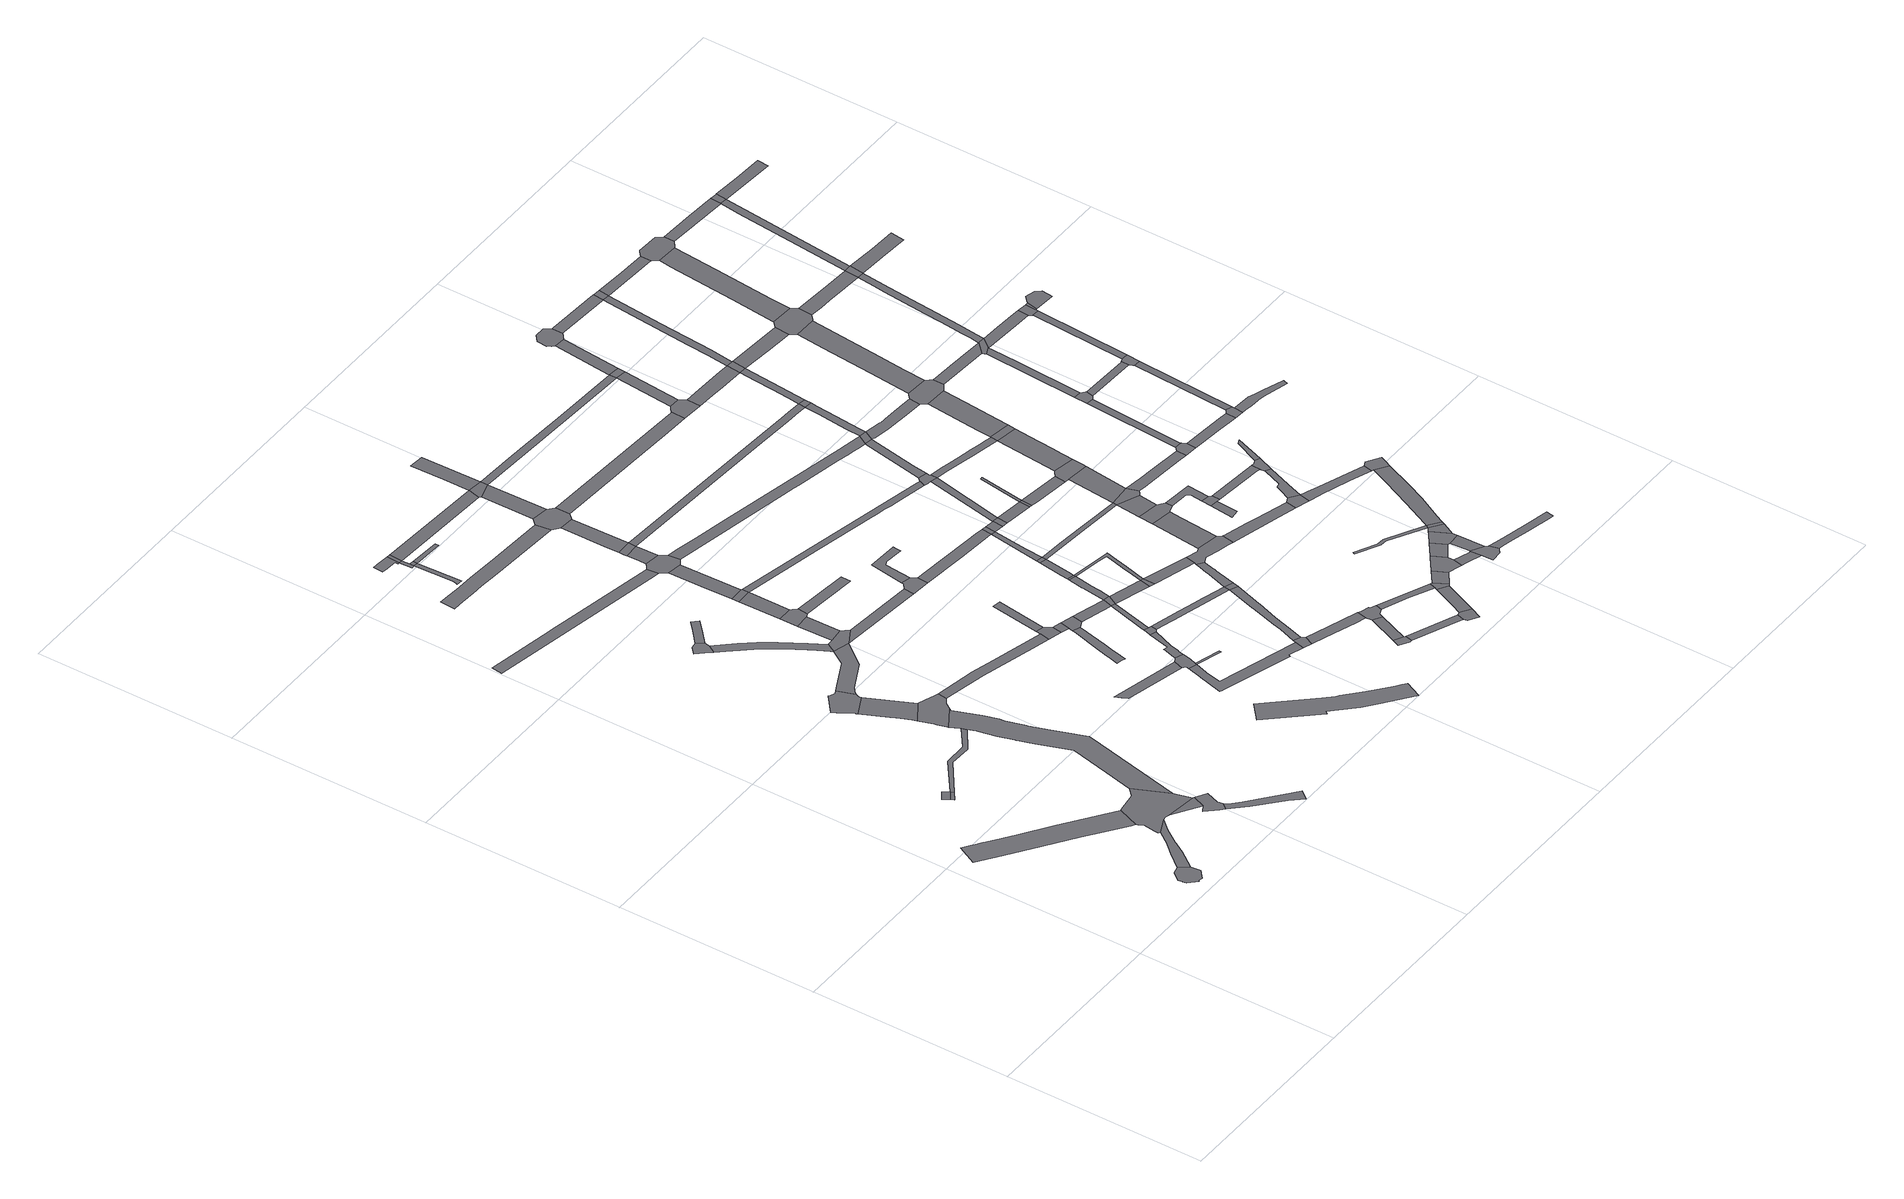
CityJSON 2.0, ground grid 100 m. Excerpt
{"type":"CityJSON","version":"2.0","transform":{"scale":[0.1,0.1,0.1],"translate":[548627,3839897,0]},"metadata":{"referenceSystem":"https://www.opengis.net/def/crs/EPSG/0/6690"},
"CityObjects":{
"road1":{"type":"Road","geometry":[{"type":"MultiSurface","lod":"1","boundaries":[[[0,1,2,3,4,5,6,7,8,9,10,11]]]}]},
"road2":{"type":"Road","attributes":{"RoadStructureAttribute.sectionType":"1"},"geometry":[{"type":"MultiSurface","lod":"1","boundaries":[[[12,13,14,15,16,17,18,19,20,21,22,23,24,25,26,27,28,29,30]]]}]},
"road3":{"type":"Road","attributes":{"RoadStructureAttribute.sectionType":"1"},"geometry":[{"type":"MultiSurface","lod":"1","boundaries":[[[31,32,33,34,35,36,37,38,39,40,41,42,0,11]]]}]},
"road4":{"type":"Road","geometry":[{"type":"MultiSurface","lod":"1","boundaries":[[[43,44,45,46]]]}]},
"road5":{"type":"Road","geometry":[{"type":"MultiSurface","lod":"1","boundaries":[[[46,45,47,48]]]}]},
"road6":{"type":"Road","geometry":[{"type":"MultiSurface","lod":"1","boundaries":[[[49,50,51,52,30,29,53,54,55,56,38,37,57,58,59,60,61,62]]]}]},
"road7":{"type":"Road","attributes":{"RoadStructureAttribute.sectionType":"1"},"geometry":[{"type":"MultiSurface","lod":"1","boundaries":[[[59,63,64,65,60]]]}]},
"road8":{"type":"Road","attributes":{"RoadStructureAttribute.sectionType":"1"},"geometry":[{"type":"MultiSurface","lod":"1","boundaries":[[[66,67,68,69,70,71,46,48]]]}]},
"road9":{"type":"Road","geometry":[{"type":"MultiSurface","lod":"1","boundaries":[[[65,64,72,73,74,75,76,77,78]]]}]},
"road10":{"type":"Road","attributes":{"RoadStructureAttribute.sectionType":"1"},"geometry":[{"type":"MultiSurface","lod":"1","boundaries":[[[79,80,81,82,83,84,85,86,75,74]]]}]},
"road11":{"type":"Road","attributes":{"RoadStructureAttribute.sectionType":"1"},"geometry":[{"type":"MultiSurface","lod":"1","boundaries":[[[87,88,89,90,91,92,93,94,95,96,97,98,99,100,101,69,102,103,104,105,106,107,108,109,110,111,112,113,49,62]]]}]},
"road12":{"type":"Road","geometry":[{"type":"MultiSurface","lod":"1","boundaries":[[[114,115,116,117,118,119,120,121,122,123,124,125,126,127]]]}]},
"road13":{"type":"Road","attributes":{"RoadStructureAttribute.sectionType":"1"},"geometry":[{"type":"MultiSurface","lod":"1","boundaries":[[[123,122,128,129,130,131,132,133,134]]]}]},
"road14":{"type":"Road","geometry":[{"type":"MultiSurface","lod":"1","boundaries":[[[135,136,137,134,133,138,139,140,141,100,99,142,143,144,145]]]}]},
"road15":{"type":"Road","geometry":[{"type":"MultiSurface","lod":"1","boundaries":[[[146,147,148,149,150,151,152]]]}]},
"road16":{"type":"Road","attributes":{"RoadStructureAttribute.sectionType":"1"},"geometry":[{"type":"MultiSurface","lod":"1","boundaries":[[[153,154,155,156,157,158,159,160,161,162]]]}]},
"road17":{"type":"Road","attributes":{"RoadStructureAttribute.sectionType":"1"},"geometry":[{"type":"MultiSurface","lod":"1","boundaries":[[[163,164,165,166,127,126,167,168,169,170,171,172,173,174]]]}]},
"road18":{"type":"Road","attributes":{"RoadStructureAttribute.sectionType":"1"},"geometry":[{"type":"MultiSurface","lod":"1","boundaries":[[[175,176,177,178,179,180,151,150,181,182,183,184,185,186,187,188,163,189]]]}]},
"road19":{"type":"Road","geometry":[{"type":"MultiSurface","lod":"1","boundaries":[[[190,191,192,193,194,146,152]]]}]},
"road20":{"type":"Road","attributes":{"RoadStructureAttribute.sectionType":"1"},"geometry":[{"type":"MultiSurface","lod":"1","boundaries":[[[195,196,197,198,199,200,201,202]]]}]},
"road21":{"type":"Road","attributes":{"RoadStructureAttribute.sectionType":"1"},"geometry":[{"type":"MultiSurface","lod":"1","boundaries":[[[203,204,205,206,207,208]]]}]},
"road22":{"type":"Road","attributes":{"RoadStructureAttribute.sectionType":"1"},"geometry":[{"type":"MultiSurface","lod":"1","boundaries":[[[201,209,208,210,211]]]}]},
"road23":{"type":"Road","geometry":[{"type":"MultiSurface","lod":"1","boundaries":[[[210,208,207,212]]]}]},
"road24":{"type":"Road","geometry":[{"type":"MultiSurface","lod":"1","boundaries":[[[202,201,211,213]]]}]},
"road25":{"type":"Road","geometry":[{"type":"MultiSurface","lod":"1","boundaries":[[[214,215,216,217,189,163,174,218]]]}]},
"road26":{"type":"Road","geometry":[{"type":"MultiSurface","lod":"1","boundaries":[[[219,220,212,207]]]}]},
"road27":{"type":"Road","attributes":{"RoadStructureAttribute.sectionType":"1"},"geometry":[{"type":"MultiSurface","lod":"1","boundaries":[[[221,222,223,224,225,226,227,228,229,230,231,232,233]]]}]},
"road28":{"type":"Road","attributes":{"RoadStructureAttribute.sectionType":"1"},"geometry":[{"type":"MultiSurface","lod":"1","boundaries":[[[234,235,145,144,236,237,238,239]]]}]},
"road29":{"type":"Road","attributes":{"RoadStructureAttribute.sectionType":"1"},"geometry":[{"type":"MultiSurface","lod":"1","boundaries":[[[240,241,217,216]]]}]},
"road30":{"type":"Road","geometry":[{"type":"MultiSurface","lod":"1","boundaries":[[[242,243,244,245,241,240,246,247]]]}]},
"road31":{"type":"Road","attributes":{"RoadStructureAttribute.sectionType":"1"},"geometry":[{"type":"MultiSurface","lod":"1","boundaries":[[[248,249,250,245,244]]]}]},
"road32":{"type":"Road","attributes":{"RoadStructureAttribute.sectionType":"1"},"geometry":[{"type":"MultiSurface","lod":"1","boundaries":[[[251,252,253,254,255,256]]]}]},
"road33":{"type":"Road","geometry":[{"type":"MultiSurface","lod":"1","boundaries":[[[257,258,250,249,259]]]}]},
"road34":{"type":"Road","attributes":{"RoadStructureAttribute.sectionType":"1"},"geometry":[{"type":"MultiSurface","lod":"1","boundaries":[[[260,218,174,261,262,263]]]}]},
"road35":{"type":"Road","attributes":{"RoadStructureAttribute.sectionType":"1"},"geometry":[{"type":"MultiSurface","lod":"1","boundaries":[[[264,265,258,257,266]]]}]},
"road36":{"type":"Road","attributes":{"RoadStructureAttribute.sectionType":"1"},"geometry":[{"type":"MultiSurface","lod":"1","boundaries":[[[267,213,211,268,269]]]}]},
"road37":{"type":"Road","attributes":{"RoadStructureAttribute.sectionType":"1"},"geometry":[{"type":"MultiSurface","lod":"1","boundaries":[[[270,271,272,273,274,275,276,277,278,279,280,281,282,283,284,285,286,287,288]]]}]},
"road38":{"type":"Road","geometry":[{"type":"MultiSurface","lod":"1","boundaries":[[[289,290,291,162,161,264,266,292,293,294,295,296,297,298]]]}]},
"road39":{"type":"Road","attributes":{"RoadStructureAttribute.sectionType":"1"},"geometry":[{"type":"MultiSurface","lod":"1","boundaries":[[[299,300,301,302,247,246]]]}]},
"road40":{"type":"Road","attributes":{"RoadStructureAttribute.sectionType":"1"},"geometry":[{"type":"MultiSurface","lod":"1","boundaries":[[[303,304,305,289,298]]]}]},
"road41":{"type":"Road","geometry":[{"type":"MultiSurface","lod":"1","boundaries":[[[306,307,308,304,303,309]]]}]},
"road42":{"type":"Road","attributes":{"RoadStructureAttribute.sectionType":"1"},"geometry":[{"type":"MultiSurface","lod":"1","boundaries":[[[310,311,312,313,314,315,316,317,318,319,320,321,322]]]}]},
"road43":{"type":"Road","geometry":[{"type":"MultiSurface","lod":"1","boundaries":[[[323,324,256,255,325,326,327,328,329,330,331,332,333,334]]]}]},
"road44":{"type":"Road","geometry":[{"type":"MultiSurface","lod":"1","boundaries":[[[335,239,238,336,337,338]]]}]},
"road45":{"type":"Road","attributes":{"RoadStructureAttribute.sectionType":"1"},"geometry":[{"type":"MultiSurface","lod":"1","boundaries":[[[339,340,307,306,341]]]}]},
"road46":{"type":"Road","attributes":{"RoadStructureAttribute.sectionType":"1"},"geometry":[{"type":"MultiSurface","lod":"1","boundaries":[[[337,336,342,343]]]}]},
"road47":{"type":"Road","geometry":[{"type":"MultiSurface","lod":"1","boundaries":[[[344,345,346,347,328,327]]]}]},
"road48":{"type":"Road","attributes":{"RoadStructureAttribute.sectionType":"1"},"geometry":[{"type":"MultiSurface","lod":"1","boundaries":[[[348,349,335,338]]]}]},
"road49":{"type":"Road","attributes":{"RoadStructureAttribute.sectionType":"1"},"geometry":[{"type":"MultiSurface","lod":"1","boundaries":[[[350,351,352,353,354,355,323,334,356,357,358,359]]]}]},
"road50":{"type":"Road","attributes":{"RoadStructureAttribute.sectionType":"1"},"geometry":[{"type":"MultiSurface","lod":"1","boundaries":[[[326,360,361,362,363,364,365,366,367,368,369,370,371,372,373,374,375,376,327]]]}]},
"road51":{"type":"Road","geometry":[{"type":"MultiSurface","lod":"1","boundaries":[[[377,233,232,339,341,378,379,380]]]}]},
"road52":{"type":"Road","geometry":[{"type":"MultiSurface","lod":"1","boundaries":[[[381,343,342,310,322,382,383]]]}]},
"road53":{"type":"Road","geometry":[{"type":"MultiSurface","lod":"1","boundaries":[[[384,385,263,262,386,387,388]]]}]},
"road54":{"type":"Road","attributes":{"RoadStructureAttribute.sectionType":"1"},"geometry":[{"type":"MultiSurface","lod":"1","boundaries":[[[389,390,377,380]]]}]},
"road55":{"type":"Road","geometry":[{"type":"MultiSurface","lod":"1","boundaries":[[[391,392,350,359,393,394,395,396,397]]]}]},
"road56":{"type":"Road","geometry":[{"type":"MultiSurface","lod":"1","boundaries":[[[269,268,390,389,398,399]]]}]},
"road57":{"type":"Road","attributes":{"RoadStructureAttribute.sectionType":"1"},"geometry":[{"type":"MultiSurface","lod":"1","boundaries":[[[400,401,402,383,382,403,404,405]]]}]},
"road58":{"type":"Road","attributes":{"RoadStructureAttribute.sectionType":"1"},"geometry":[{"type":"MultiSurface","lod":"1","boundaries":[[[404,406,407,391,397,408,409,410]]]}]},
"road59":{"type":"Road","attributes":{"RoadStructureAttribute.sectionType":"1"},"geometry":[{"type":"MultiSurface","lod":"1","boundaries":[[[411,412,269,399,413]]]}]},
"road60":{"type":"Road","attributes":{"RoadStructureAttribute.sectionType":"1"},"geometry":[{"type":"MultiSurface","lod":"1","boundaries":[[[414,415,416,417,418,419,420,421,422,423,384,388]]]}]},
"road61":{"type":"Road","geometry":[{"type":"MultiSurface","lod":"1","boundaries":[[[424,369,368,425,426,427,428]]]}]},
"road62":{"type":"Road","geometry":[{"type":"MultiSurface","lod":"1","boundaries":[[[405,404,410,429]]]}]},
"road63":{"type":"Road","attributes":{"RoadStructureAttribute.sectionType":"1"},"geometry":[{"type":"MultiSurface","lod":"1","boundaries":[[[430,431,432,259,249,433,434,435,436,437,438,439,440]]]}]},
"road64":{"type":"Road","attributes":{"RoadStructureAttribute.sectionType":"1"},"geometry":[{"type":"MultiSurface","lod":"1","boundaries":[[[441,442,443,444,445,405,429,446,447,448,449]]]}]},
"road65":{"type":"Road","attributes":{"RoadStructureAttribute.sectionType":"1"},"geometry":[{"type":"MultiSurface","lod":"1","boundaries":[[[450,451,452,396,395,453,454,455,456,457,458,459]]]}]},
"road66":{"type":"Road","attributes":{"RoadStructureAttribute.sectionType":"1"},"geometry":[{"type":"MultiSurface","lod":"1","boundaries":[[[460,461,462,429,410,463,464,465]]]}]},
"road67":{"type":"Road","attributes":{"RoadStructureAttribute.sectionType":"1"},"geometry":[{"type":"MultiSurface","lod":"1","boundaries":[[[466,467,468,387,386,469,470,471,472,473]]]}]},
"road68":{"type":"Road","geometry":[{"type":"MultiSurface","lod":"1","boundaries":[[[474,441,449,475]]]}]},
"road69":{"type":"Road","attributes":{"RoadStructureAttribute.sectionType":"1"},"geometry":[{"type":"MultiSurface","lod":"1","boundaries":[[[476,426,425,477,478,479,480,481]]]}]},
"road70":{"type":"Road","attributes":{"RoadStructureAttribute.sectionType":"1"},"geometry":[{"type":"MultiSurface","lod":"1","boundaries":[[[482,483,484,485,486,424,428,487,488,489,490,491]]]}]},
"road71":{"type":"Road","geometry":[{"type":"MultiSurface","lod":"1","boundaries":[[[492,493,494,495,496,497,498]]]}]},
"road72":{"type":"Road","attributes":{"RoadStructureAttribute.sectionType":"1"},"geometry":[{"type":"MultiSurface","lod":"1","boundaries":[[[499,500,474,475,501,502]]]}]},
"road73":{"type":"Road","geometry":[{"type":"MultiSurface","lod":"1","boundaries":[[[465,464,503,504]]]}]},
"road74":{"type":"Road","geometry":[{"type":"MultiSurface","lod":"1","boundaries":[[[505,499,502,506]]]}]},
"road75":{"type":"Road","attributes":{"RoadStructureAttribute.sectionType":"1"},"geometry":[{"type":"MultiSurface","lod":"1","boundaries":[[[507,508,509,510,511,475,449,512,513,514,515,516,465,504]]]}]},
"road76":{"type":"Road","attributes":{"RoadStructureAttribute.sectionType":"1"},"geometry":[{"type":"MultiSurface","lod":"1","boundaries":[[[517,492,498,518]]]}]},
"road77":{"type":"Road","attributes":{"RoadStructureAttribute.sectionType":"1"},"geometry":[{"type":"MultiSurface","lod":"1","boundaries":[[[519,520,521,522,523,524,525,295,294,526,527,528,529,530,531,532,533,534,535]]]}]},
"road78":{"type":"Road","attributes":{"RoadStructureAttribute.sectionType":"1"},"geometry":[{"type":"MultiSurface","lod":"1","boundaries":[[[472,505,506,536,537]]]}]},
"road79":{"type":"Road","attributes":{"RoadStructureAttribute.sectionType":"1"},"geometry":[{"type":"MultiSurface","lod":"1","boundaries":[[[538,379,378,539,540,541,542]]]}]},
"road80":{"type":"Road","geometry":[{"type":"MultiSurface","lod":"1","boundaries":[[[459,458,482,491,543]]]}]},
"road81":{"type":"Road","attributes":{"RoadStructureAttribute.sectionType":"1"},"geometry":[{"type":"MultiSurface","lod":"1","boundaries":[[[497,496,544,545]]]}]},
"road82":{"type":"Road","geometry":[{"type":"MultiSurface","lod":"1","boundaries":[[[546,547,548,481,480,517,518,549,550,551,552,553]]]}]},
"road83":{"type":"Road","attributes":{"RoadStructureAttribute.sectionType":"1"},"geometry":[{"type":"MultiSurface","lod":"1","boundaries":[[[554,504,503,555,556,557]]]}]},
"road84":{"type":"Road","geometry":[{"type":"MultiSurface","lod":"1","boundaries":[[[473,472,537,558]]]}]},
"road85":{"type":"Road","attributes":{"RoadStructureAttribute.sectionType":"1"},"geometry":[{"type":"MultiSurface","lod":"1","boundaries":[[[559,560,561,562,563,306,309,564,565,566,567,568,569,570,571]]]}]},
"road86":{"type":"Road","attributes":{"RoadStructureAttribute.sectionType":"1"},"geometry":[{"type":"MultiSurface","lod":"1","boundaries":[[[572,573,574,575,576,459,543,577,578,579,580,581]]]}]},
"road87":{"type":"Road","attributes":{"RoadStructureAttribute.sectionType":"1"},"geometry":[{"type":"MultiSurface","lod":"1","boundaries":[[[558,537,582,583,584]]]}]},
"road88":{"type":"Road","geometry":[{"type":"MultiSurface","lod":"1","boundaries":[[[585,584,583,586,587]]]}]},
"road89":{"type":"Road","attributes":{"RoadStructureAttribute.sectionType":"1"},"geometry":[{"type":"MultiSurface","lod":"1","boundaries":[[[588,589,590,591,398,389,592,593,594]]]}]},
"road90":{"type":"Road","geometry":[{"type":"MultiSurface","lod":"1","boundaries":[[[595,596,545,544,597,598,599]]]}]},
"road91":{"type":"Road","attributes":{"RoadStructureAttribute.sectionType":"1"},"geometry":[{"type":"MultiSurface","lod":"1","boundaries":[[[600,601,506,502,602,603,604,605]]]}]},
"road92":{"type":"Road","attributes":{"RoadStructureAttribute.sectionType":"1"},"geometry":[{"type":"MultiSurface","lod":"1","boundaries":[[[606,607,553,552,608,609,610,611,612]]]}]},
"road93":{"type":"Road","attributes":{"RoadStructureAttribute.sectionType":"1"},"geometry":[{"type":"MultiSurface","lod":"1","boundaries":[[[613,587,586,614,615,616]]]}]},
"road94":{"type":"Road","geometry":[{"type":"MultiSurface","lod":"1","boundaries":[[[617,618,557,556,572,581,619,620,621,622,623,624,625,626,627,628]]]}]},
"road95":{"type":"Road","attributes":{"RoadStructureAttribute.sectionType":"1"},"geometry":[{"type":"MultiSurface","lod":"1","boundaries":[[[629,585,587,630]]]}]},
"road96":{"type":"Road","attributes":{"RoadStructureAttribute.sectionType":"1"},"geometry":[{"type":"MultiSurface","lod":"1","boundaries":[[[631,632,633,595,599,634,635]]]}]},
"road97":{"type":"Road","geometry":[{"type":"MultiSurface","lod":"1","boundaries":[[[616,615,636,637]]]}]},
"road98":{"type":"Road","geometry":[{"type":"MultiSurface","lod":"1","boundaries":[[[612,611,631,635,638,639]]]}]},
"road99":{"type":"Road","geometry":[{"type":"MultiSurface","lod":"1","boundaries":[[[640,641,440,439,642,629,630,643,644,645]]]}]},
"road100":{"type":"Road","attributes":{"RoadStructureAttribute.sectionType":"1"},"geometry":[{"type":"MultiSurface","lod":"1","boundaries":[[[646,647,628,627,648,649]]]}]},
"road101":{"type":"Road","geometry":[{"type":"MultiSurface","lod":"1","boundaries":[[[650,651,652,653,616,637]]]}]},
"road102":{"type":"Road","attributes":{"RoadStructureAttribute.sectionType":"1"},"geometry":[{"type":"MultiSurface","lod":"1","boundaries":[[[654,639,638,655]]]}]},
"road103":{"type":"Road","attributes":{"RoadStructureAttribute.sectionType":"1"},"geometry":[{"type":"MultiSurface","lod":"1","boundaries":[[[656,637,636,657,658,659]]]}]},
"road104":{"type":"Road","geometry":[{"type":"MultiSurface","lod":"1","boundaries":[[[660,646,649,661,662,663,664]]]}]},
"road105":{"type":"Road","attributes":{"RoadStructureAttribute.sectionType":"1"},"geometry":[{"type":"MultiSurface","lod":"1","boundaries":[[[534,640,645,665,666]]]}]},
"road106":{"type":"Road","attributes":{"RoadStructureAttribute.sectionType":"1"},"geometry":[{"type":"MultiSurface","lod":"1","boundaries":[[[604,667,660,664,668]]]}]},
"road107":{"type":"Road","geometry":[{"type":"MultiSurface","lod":"1","boundaries":[[[669,670,671,654,655,672,673,674,675,676]]]}]},
"road108":{"type":"Road","geometry":[{"type":"MultiSurface","lod":"1","boundaries":[[[677,678,542,541,679,680,681,682,683]]]}]},
"road109":{"type":"Road","geometry":[{"type":"MultiSurface","lod":"1","boundaries":[[[684,605,604,668,685,686,687]]]}]},
"road110":{"type":"Road","attributes":{"RoadStructureAttribute.sectionType":"1"},"geometry":[{"type":"MultiSurface","lod":"1","boundaries":[[[688,689,690,691,692,693,626,625,694,695,696]]]}]},
"road111":{"type":"Road","geometry":[{"type":"MultiSurface","lod":"1","boundaries":[[[535,534,666,697,698]]]}]},
"road112":{"type":"Road","attributes":{"RoadStructureAttribute.sectionType":"1"},"geometry":[{"type":"MultiSurface","lod":"1","boundaries":[[[699,700,701,702,703,704,643,630,705,706,707,708,709,710,711]]]}]},
"road113":{"type":"Road","attributes":{"RoadStructureAttribute.sectionType":"1"},"geometry":[{"type":"MultiSurface","lod":"1","boundaries":[[[712,713,605,684,714,715]]]}]},
"road114":{"type":"Road","geometry":[{"type":"MultiSurface","lod":"1","boundaries":[[[716,717,718,719,720]]]}]},
"road115":{"type":"Road","attributes":{"RoadStructureAttribute.sectionType":"1"},"geometry":[{"type":"MultiSurface","lod":"1","boundaries":[[[721,722,675,674,723,724,725]]]}]},
"road116":{"type":"Road","attributes":{"RoadStructureAttribute.sectionType":"1"},"geometry":[{"type":"MultiSurface","lod":"1","boundaries":[[[726,663,662,727,728,729,730]]]}]},
"road117":{"type":"Road","attributes":{"RoadStructureAttribute.sectionType":"1"},"geometry":[{"type":"MultiSurface","lod":"1","boundaries":[[[593,677,683,731]]]}]},
"road118":{"type":"Road","attributes":{"RoadStructureAttribute.sectionType":"1"},"geometry":[{"type":"MultiSurface","lod":"1","boundaries":[[[732,669,676,733]]]}]},
"road119":{"type":"Road","attributes":{"RoadStructureAttribute.sectionType":"1"},"geometry":[{"type":"MultiSurface","lod":"1","boundaries":[[[734,735,736,737,738,739,740,741,742]]]}]},
"road120":{"type":"Road","geometry":[{"type":"MultiSurface","lod":"1","boundaries":[[[729,716,720,743,744,730]]]}]},
"road121":{"type":"Road","geometry":[{"type":"MultiSurface","lod":"1","boundaries":[[[745,746,747,748,659,658,712,715,749,750,751]]]}]},
"road122":{"type":"Road","attributes":{"RoadStructureAttribute.sectionType":"1"},"geometry":[{"type":"MultiSurface","lod":"1","boundaries":[[[570,752,753,698,697,754,755,756,757,758]]]}]},
"road123":{"type":"Road","geometry":[{"type":"MultiSurface","lod":"1","boundaries":[[[759,760,725,724,761,762,763,764,765,766]]]}]},
"road124":{"type":"Road","geometry":[{"type":"MultiSurface","lod":"1","boundaries":[[[594,593,731,767]]]}]},
"road125":{"type":"Road","attributes":{"RoadStructureAttribute.sectionType":"1"},"geometry":[{"type":"MultiSurface","lod":"1","boundaries":[[[768,769,770,771,759,766]]]}]},
"road126":{"type":"Road","geometry":[{"type":"MultiSurface","lod":"1","boundaries":[[[772,773,774,775,732,733,769,768,776]]]}]},
"road127":{"type":"Road","attributes":{"RoadStructureAttribute.sectionType":"1"},"geometry":[{"type":"MultiSurface","lod":"1","boundaries":[[[777,778,680,679,779,780,781,782,783,784]]]}]},
"road128":{"type":"Road","geometry":[{"type":"MultiSurface","lod":"1","boundaries":[[[571,570,758,785]]]}]},
"road129":{"type":"Road","attributes":{"RoadStructureAttribute.sectionType":"1"},"geometry":[{"type":"MultiSurface","lod":"1","boundaries":[[[710,786,745,751,787,788,789,790,791,792]]]}]},
"road130":{"type":"Road","attributes":{"RoadStructureAttribute.sectionType":"1"},"geometry":[{"type":"MultiSurface","lod":"1","boundaries":[[[793,794,795,796,797,798,697,666,799,800,801,802,803,804,805,806]]]}]},
"road131":{"type":"Road","attributes":{"RoadStructureAttribute.sectionType":"1"},"geometry":[{"type":"MultiSurface","lod":"1","boundaries":[[[807,594,767,808]]]}]},
"road132":{"type":"Road","geometry":[{"type":"MultiSurface","lod":"1","boundaries":[[[809,810,696,695,811,812]]]}]},
"road133":{"type":"Road","attributes":{"RoadStructureAttribute.sectionType":"1"},"geometry":[{"type":"MultiSurface","lod":"1","boundaries":[[[741,813,814,772,776,815,816]]]}]},
"road134":{"type":"Road","attributes":{"RoadStructureAttribute.sectionType":"1"},"geometry":[{"type":"MultiSurface","lod":"1","boundaries":[[[817,818,819,820,684,687,821,822,823,824,825]]]}]},
"road135":{"type":"Road","geometry":[{"type":"MultiSurface","lod":"1","boundaries":[[[742,741,816,826]]]}]},
"road136":{"type":"Road","attributes":{"RoadStructureAttribute.sectionType":"1"},"geometry":[{"type":"MultiSurface","lod":"1","boundaries":[[[744,743,827,828,829]]]}]},
"road137":{"type":"Road","attributes":{"RoadStructureAttribute.sectionType":"1"},"geometry":[{"type":"MultiSurface","lod":"1","boundaries":[[[783,830,831,832,833,571,785,834,835]]]}]},
"road138":{"type":"Road","geometry":[{"type":"MultiSurface","lod":"1","boundaries":[[[836,711,710,792,837]]]}]},
"road139":{"type":"Road","geometry":[{"type":"MultiSurface","lod":"1","boundaries":[[[838,839,840,841,842,807,808,843,844,845,846,847]]]}]},
"road140":{"type":"Road","attributes":{"RoadStructureAttribute.sectionType":"1"},"geometry":[{"type":"MultiSurface","lod":"1","boundaries":[[[848,849,850,851,852,809,812,853,854]]]}]},
"road141":{"type":"Road","attributes":{"RoadStructureAttribute.sectionType":"1"},"geometry":[{"type":"MultiSurface","lod":"1","boundaries":[[[855,856,857,765,764,858,859,860,861,862,863]]]}]},
"road142":{"type":"Road","attributes":{"RoadStructureAttribute.sectionType":"1"},"geometry":[{"type":"MultiSurface","lod":"1","boundaries":[[[864,865,866,836,837,867,868,869]]]}]},
"road143":{"type":"Road","geometry":[{"type":"MultiSurface","lod":"1","boundaries":[[[784,783,835,870,871]]]}]},
"road144":{"type":"Road","attributes":{"RoadStructureAttribute.sectionType":"1"},"geometry":[{"type":"MultiSurface","lod":"1","boundaries":[[[872,873,812,811,874,875,876,877,878,879,880]]]}]},
"road145":{"type":"Road","attributes":{"RoadStructureAttribute.sectionType":"1"},"geometry":[{"type":"MultiSurface","lod":"1","boundaries":[[[881,882,883,884,742,826,885,886,887,888]]]}]},
"road146":{"type":"Road","geometry":[{"type":"MultiSurface","lod":"1","boundaries":[[[889,890,829,828,891,848,854,892]]]}]},
"road147":{"type":"Road","geometry":[{"type":"MultiSurface","lod":"1","boundaries":[[[893,894,825,824,895,896,897]]]}]},
"road148":{"type":"Road","geometry":[{"type":"MultiSurface","lod":"1","boundaries":[[[898,899,806,805,900,864,869,901,902,903,904,905,906,907]]]}]},
"road149":{"type":"Road","attributes":{"RoadStructureAttribute.sectionType":"1"},"geometry":[{"type":"MultiSurface","lod":"1","boundaries":[[[908,909,846,845,910,911,912,913]]]}]},
"road150":{"type":"Road","geometry":[{"type":"MultiSurface","lod":"1","boundaries":[[[914,915,889,892]]]}]},
"road151":{"type":"Road","attributes":{"RoadStructureAttribute.sectionType":"1"},"geometry":[{"type":"MultiSurface","lod":"1","boundaries":[[[912,916,917,918,784,871,919,920,921]]]}]},
"road152":{"type":"Road","attributes":{"RoadStructureAttribute.sectionType":"1"},"geometry":[{"type":"MultiSurface","lod":"1","boundaries":[[[922,923,870,835,924,925,926,927]]]}]},
"road153":{"type":"Road","attributes":{"RoadStructureAttribute.sectionType":"1"},"geometry":[{"type":"MultiSurface","lod":"1","boundaries":[[[928,893,897,929,930]]]}]},
"road154":{"type":"Road","attributes":{"RoadStructureAttribute.sectionType":"1"},"geometry":[{"type":"MultiSurface","lod":"1","boundaries":[[[931,932,933,896,895,934,935,936,937,938]]]}]},
"road155":{"type":"Road","geometry":[{"type":"MultiSurface","lod":"1","boundaries":[[[939,880,879,881,888,940,941]]]}]},
"road156":{"type":"Road","attributes":{"RoadStructureAttribute.sectionType":"1"},"geometry":[{"type":"MultiSurface","lod":"1","boundaries":[[[942,943,944,898,907,945,946,947]]]}]},
"road157":{"type":"Road","geometry":[{"type":"MultiSurface","lod":"1","boundaries":[[[948,928,930,949,950,951,952,953,954,955]]]}]},
"road158":{"type":"Road","geometry":[{"type":"MultiSurface","lod":"1","boundaries":[[[913,912,921,956]]]}]},
"road159":{"type":"Road","attributes":{"RoadStructureAttribute.sectionType":"1"},"geometry":[{"type":"MultiSurface","lod":"1","boundaries":[[[957,958,904,903,959,960]]]}]},
"road160":{"type":"Road","attributes":{"RoadStructureAttribute.sectionType":"1"},"geometry":[{"type":"MultiSurface","lod":"1","boundaries":[[[961,962,963,964,948,955]]]}]},
"road161":{"type":"Road","geometry":[{"type":"MultiSurface","lod":"1","boundaries":[[[965,966,938,937,967,968,969]]]}]},
"road162":{"type":"Road","geometry":[{"type":"MultiSurface","lod":"1","boundaries":[[[970,971,927,926,972,973,942,947,974,975,976,977,978,979,980]]]}]},
"road163":{"type":"Road","attributes":{"RoadStructureAttribute.sectionType":"1"},"geometry":[{"type":"MultiSurface","lod":"1","boundaries":[[[981,952,951,982,983]]]}]},
"road164":{"type":"Road","attributes":{"RoadStructureAttribute.sectionType":"1"},"geometry":[{"type":"MultiSurface","lod":"1","boundaries":[[[984,985,956,921,986,987,988,989]]]}]},
"road165":{"type":"Road","geometry":[{"type":"MultiSurface","lod":"1","boundaries":[[[960,959,990,964,963,991]]]}]},
"road166":{"type":"Road","attributes":{"RoadStructureAttribute.sectionType":"1"},"geometry":[{"type":"MultiSurface","lod":"1","boundaries":[[[992,965,969,993]]]}]},
"road167":{"type":"Road","attributes":{"RoadStructureAttribute.sectionType":"1"},"geometry":[{"type":"MultiSurface","lod":"1","boundaries":[[[994,995,996,997,968,967,998,999,1000,1001,1002,1003,1004]]]}]},
"road168":{"type":"Road","attributes":{"RoadStructureAttribute.sectionType":"1"},"geometry":[{"type":"MultiSurface","lod":"1","boundaries":[[[1005,1006,1007,970,980,1008,1009,1010]]]}]},
"road169":{"type":"Road","geometry":[{"type":"MultiSurface","lod":"1","boundaries":[[[1011,1012,983,982,1013,1014,992,993,1015]]]}]},
"road170":{"type":"Road","attributes":{"RoadStructureAttribute.sectionType":"1"},"geometry":[{"type":"MultiSurface","lod":"1","boundaries":[[[1016,1017,1018,991,963,1019,1020,1021,1022]]]}]},
"road171":{"type":"Road","attributes":{"RoadStructureAttribute.sectionType":"1"},"geometry":[{"type":"MultiSurface","lod":"1","boundaries":[[[1023,977,976,1024,1025,1026,1027,1028,1029,1030]]]}]},
"road172":{"type":"Road","attributes":{"RoadStructureAttribute.sectionType":"1"},"geometry":[{"type":"MultiSurface","lod":"1","boundaries":[[[1029,1031,1032,1033,1034,1035,1036,1037,1038,960,991,1039,1040,1041,1042,1043,1044,1045]]]}]},
"road173":{"type":"Road","geometry":[{"type":"MultiSurface","lod":"1","boundaries":[[[1046,1047,989,988,1048,1005,1010,1049,1050,1051,1052,1053,1054]]]}]},
"road174":{"type":"Road","attributes":{"RoadStructureAttribute.sectionType":"1"},"geometry":[{"type":"MultiSurface","lod":"1","boundaries":[[[1055,1056,1011,1015,1057]]]}]},
"road175":{"type":"Road","geometry":[{"type":"MultiSurface","lod":"1","boundaries":[[[1022,1021,1058,1055,1057,1059,1060,1061]]]}]},
"road176":{"type":"Road","geometry":[{"type":"MultiSurface","lod":"1","boundaries":[[[1030,1029,1045,1062]]]}]},
"road177":{"type":"Road","attributes":{"RoadStructureAttribute.sectionType":"1"},"geometry":[{"type":"MultiSurface","lod":"1","boundaries":[[[1061,1060,1063,1064]]]}]},
"road178":{"type":"Road","geometry":[{"type":"MultiSurface","lod":"1","boundaries":[[[1065,1066,1067,1064,1063,1068,1069,1070]]]}]},
"road179":{"type":"Road","attributes":{"RoadStructureAttribute.sectionType":"1"},"geometry":[{"type":"MultiSurface","lod":"1","boundaries":[[[1071,1072,1052,1051,1073,1074,1075,1076]]]}]},
"road180":{"type":"Road","attributes":{"RoadStructureAttribute.sectionType":"1"},"geometry":[{"type":"MultiSurface","lod":"1","boundaries":[[[1075,1077,1078,1079,1030,1062,1080,1081,1082]]]}]},
"road181":{"type":"Road","attributes":{"RoadStructureAttribute.sectionType":"1"},"geometry":[{"type":"MultiSurface","lod":"1","boundaries":[[[1083,1062,1045,1084,1085,1086,1087]]]}]},
"road182":{"type":"Road","geometry":[{"type":"MultiSurface","lod":"1","boundaries":[[[1076,1075,1082,1088,1089,1090]]]}]},
"road183":{"type":"Road","attributes":{"RoadStructureAttribute.sectionType":"1"},"geometry":[{"type":"MultiSurface","lod":"1","boundaries":[[[1091,1088,1082,1092,1093]]]}]}
},
"vertices":[
[567,196,0],[545,190,0],[528,186,0],[496,144,0],[499,125,0],[499,122,0],[502,103,0],[542,66,0],[546,71,0],[567,67,0],[607,103,0],[601,153,0],
[502,783,0],[367,877,0],[335,900,0],[280,939,0],[236,969,0],[236,970,0],[200,995,0],[199,996,0],[189,1003,0],[153,1030,0],[103,931,0],[213,850,0],[354,750,0],[502,648,0],[586,586,0],[619,562,0],[685,515,0],[702,503,0],[745,610,0],
[602,154,0],[664,239,0],[689,282,0],[694,290,0],[699,298,0],[750,372,0],[794,423,0],[718,387,0],[670,320,0],[669,319,0],[657,305,0],[628,272,0],
[415,1308,0],[373,1280,0],[393,1250,0],[435,1278,0],
[403,1232,0],[443,1262,0],
[887,664,0],[881,658,0],[851,628,0],[750,611,0],[706,495,0],[719,469,0],[712,415,0],[709,393,0],[804,426,0],[817,427,0],[827,425,0],[986,406,0],[965,483,0],[963,492,0],
[837,422,0],[966,338,0],[993,402,0],
[604,1382,0],[711,1378,0],[819,1455,0],[811,1480,0],[713,1403,0],[596,1402,0],
[936,319,0],[985,266,0],[1004,247,0],[1027,279,0],[1024,294,0],[1022,304,0],[1048,369,0],
[1077,172,0],[1203,62,0],[1255,4,0],[1289,47,0],[1226,99,0],[1158,153,0],[1085,215,0],[1040,257,0],
[989,609,0],[1075,1001,0],[1075,1003,0],[992,1235,0],[992,1238,0],[991,1243,0],[989,1247,0],[983,1273,0],[960,1356,0],[955,1383,0],[934,1456,0],[887,1586,0],[892,1594,0],[789,1528,0],[810,1481,0],[820,1456,0],[836,1417,0],[837,1410,0],[837,1409,0],[855,1324,0],[878,1246,0],[879,1241,0],[880,1237,0],[893,1194,0],[904,1162,0],[962,999,0],[919,806,0],
[702,2055,0],[680,2064,0],[670,2069,0],[586,1999,0],[599,1977,0],[599,1976,0],[640,1906,0],[640,1905,0],[644,1898,0],[741,1948,0],[741,1958,0],[741,1962,0],[747,1976,0],[717,2062,0],
[702,1770,0],[703,1769,0],[713,1747,0],[713,1746,0],[741,1684,0],[748,1663,0],[844,1727,0],
[931,1696,0],[908,1704,0],[850,1725,0],[752,1653,0],[771,1592,0],[775,1578,0],[787,1534,0],[914,1628,0],[918,1631,0],[941,1646,0],[947,1692,0],
[640,2735,0],[610,2730,0],[578,2699,0],[610,2665,0],[636,2636,0],[660,2677,0],[666,2703,0],
[503,3266,0],[401,3285,0],[324,3299,0],[322,3299,0],[17,3355,0],[10,3301,0],[758,3162,0],[889,3137,0],[939,3129,0],[933,3185,0],
[930,2219,0],[889,2154,0],[884,2146,0],[746,2077,0],[760,1993,0],[765,1997,0],[778,2009,0],[809,2025,0],[919,2080,0],[962,2136,0],[963,2137,0],[1009,2196,0],
[912,2341,0],[879,2395,0],[844,2449,0],[796,2521,0],[742,2585,0],[677,2660,0],[670,2598,0],[711,2552,0],[749,2507,0],[773,2477,0],[849,2359,0],[876,2317,0],[896,2280,0],[923,2230,0],[955,2264,0],
[713,2746,0],[775,2804,0],[762,2819,0],[749,2833,0],[705,2793,0],
[311,4149,0],[284,4150,0],[282,4101,0],[301,4100,0],[365,4095,0],[364,4079,0],[373,4078,0],[377,4143,0],
[399,3824,0],[397,3804,0],[392,3793,0],[423,3791,0],[414,4013,0],[391,4013,0],
[376,4013,0],[391,4036,0],[390,4077,0],
[415,4035,0],
[394,4142,0],
[1073,2257,0],[1063,2268,0],[1058,2273,0],[987,2266,0],[1086,2242,0],
[563,4006,0],[563,4024,0],
[596,3762,0],[464,3771,0],[364,3777,0],[307,3780,0],[256,3783,0],[253,3710,0],[288,3708,0],[368,3703,0],[381,3703,0],[443,3700,0],[533,3694,0],[921,3670,0],[910,3745,0],
[1264,1626,0],[1149,1655,0],[1159,1603,0],[1425,1533,0],[1515,1511,0],[1524,1559,0],
[1055,2444,0],[982,2441,0],
[1063,2521,0],[1056,2528,0],[1054,2530,0],[979,2529,0],[1073,2454,0],[1080,2504,0],
[1051,2738,0],[1051,2741,0],[975,2737,0],
[1373,1058,0],[1354,1062,0],[1367,1034,0],[1380,1005,0],[1678,936,0],[1693,983,0],
[1046,2777,0],[974,2774,0],[1052,2775,0],
[1428,2210,0],[1399,2160,0],[1441,2156,0],[1444,2209,0],
[967,3095,0],[970,2931,0],[1038,3084,0],
[444,4138,0],[925,4048,0],[942,4107,0],
[2115,100,0],[2086,121,0],[2086,123,0],[2067,137,0],[1992,200,0],[1906,279,0],[1892,285,0],[1850,330,0],[1699,495,0],[1651,547,0],[1571,475,0],[1774,252,0],[1784,265,0],[1890,159,0],[1961,103,0],[2087,7,0],[2087,5,0],[2095,0,0],[2136,85,0],
[962,3208,0],[959,3206,0],[947,3196,0],[1042,3087,0],[1053,3096,0],[1067,3106,0],[1061,3164,0],[1051,3177,0],[1039,3192,0],[1036,3197,0],
[1357,2427,0],[1358,2427,0],[1359,2451,0],[1360,2475,0],
[1032,3309,0],[960,3306,0],[961,3241,0],
[1034,3348,0],[959,3347,0],[959,3319,0],[1032,3311,0],
[1619,1459,0],[1616,1447,0],[1578,1304,0],[1562,1244,0],[1556,1217,0],[1546,1180,0],[1547,1180,0],[1568,1175,0],[1590,1169,0],[1602,1220,0],[1608,1244,0],[1620,1295,0],[1657,1445,0],
[1717,996,0],[1707,991,0],[1693,923,0],[1690,910,0],[1732,895,0],[1735,905,0],[1739,917,0],[1739,919,0],[1742,928,0],[1745,940,0],[1752,967,0],[1756,982,0],
[1528,1584,0],[1581,1493,0],[1591,1542,0],[1567,1576,0],
[954,3642,0],[958,3404,0],[1027,3638,0],
[1625,1480,0],[1634,1531,0],
[1860,858,0],[1861,858,0],[1861,863,0],[1861,868,0],
[1603,1825,0],[1563,1831,0],
[1784,1172,0],[1757,1066,0],[1756,1064,0],[1737,1069,0],[1736,1066,0],[1723,1019,0],[1762,1009,0],[1764,1014,0],[1776,1060,0],[1814,1161,0],
[1671,837,0],[1670,833,0],[1670,832,0],[1639,714,0],[1651,707,0],[1660,705,0],[2000,598,0],[2005,609,0],[2081,586,0],[2092,632,0],[2081,635,0],[1695,752,0],[1709,823,0],[1709,824,0],[1709,828,0],[1713,837,0],[1720,857,0],
[938,3774,0],[1054,3666,0],[1052,3737,0],[1023,3763,0],
[1645,1528,0],[1690,1462,0],[1699,1513,0],
[1472,2240,0],[1470,2228,0],[1533,2148,0],[1537,2201,0],[1520,2229,0],
[1015,4062,0],[934,4038,0],
[1795,1213,0],[1791,1198,0],[1817,1163,0],[1823,1167,0],[1829,1171,0],[1834,1200,0],[1818,1204,0],
[1015,4099,0],[1014,4099,0],
[1862,1468,0],[1861,1468,0],[1788,1488,0],[1840,1420,0],[1848,1417,0],[1863,1467,0],
[1803,1246,0],[1800,1234,0],[1826,1235,0],[1829,1247,0],[1871,1412,0],
[934,4405,0],[939,4237,0],[1009,4398,0],
[1534,2364,0],[1543,2370,0],[1549,2374,0],[1646,2365,0],[1647,2385,0],[1648,2405,0],[1645,2405,0],[1541,2411,0],[1519,2412,0],[1498,2413,0],
[2097,649,0],[2123,571,0],[2142,616,0],[2132,631,0],[2131,633,0],
[1898,1461,0],
[2062,2564,0],[1647,2650,0],[1066,2772,0],[1457,2657,0],[1769,2591,0],[1794,2586,0],[1839,2576,0],[1872,2569,0],[1926,2558,0],[2062,2529,0],[2077,2560,0],
[1890,1663,0],[1889,1653,0],[1880,1588,0],[1879,1580,0],[1869,1507,0],[1906,1516,0],[1913,1569,0],[1914,1574,0],[1926,1655,0],
[2078,1135,0],[2070,1137,0],[1984,1160,0],[1959,1135,0],[1964,1133,0],[1971,1131,0],[2076,1102,0],[2220,1064,0],[2222,1064,0],[2226,1094,0],
[2049,1415,0],[2020,1424,0],[1898,1460,0],[2030,1363,0],[2049,1357,0],[2061,1412,0],
[1932,2164,0],[1852,2172,0],[1580,2197,0],[1761,2127,0],[1948,2110,0],[1955,2110,0],[1956,2109,0],[1960,2160,0],
[1892,1673,0],[1928,1665,0],
[2260,577,0],[2185,550,0],[2271,521,0],[2345,495,0],[2395,479,0],[2406,527,0],
[2222,1063,0],[2178,915,0],[2177,911,0],[2138,777,0],[2126,734,0],[2152,702,0],[2182,799,0],[2217,904,0],[2218,909,0],[2262,1046,0],
[2338,299,0],[2323,261,0],[2370,233,0],[2378,233,0],[2382,233,0],[2389,270,0],[2382,273,0],
[1914,1830,0],[1897,1709,0],[1933,1697,0],[1949,1823,0],
[2074,1349,0],[2076,1408,0],
[1917,1850,0],[1949,1843,0],
[2102,1515,0],[2117,1575,0],[2131,1632,0],[2127,1633,0],[2069,1642,0],[2069,1632,0],[2111,1622,0],[2099,1569,0],[2087,1522,0],[2073,1462,0],
[2400,448,0],[2442,423,0],
[2163,2945,0],[2132,2951,0],[2099,2957,0],[2058,2965,0],[1397,3096,0],[1226,3131,0],[1110,3154,0],[1082,3103,0],[1670,2988,0],[1736,2975,0],[1760,2970,0],[1989,2926,0],[2058,2911,0],[2080,2907,0],[2110,2901,0],[2150,2894,0],[2179,2942,0],
[1956,1933,0],[1979,2106,0],
[1853,3692,0],[1477,3643,0],[1717,3629,0],[1857,3623,0],[1860,3697,0],
[2270,1077,0],
[2622,131,0],[2633,168,0],
[2462,502,0],[2459,509,0],[2421,521,0],[2451,445,0],[2472,454,0],[2476,455,0],[2480,457,0],[2490,490,0],
[2116,1395,0],[2092,1344,0],[2287,1287,0],[2298,1338,0],
[1983,2158,0],
[2176,3280,0],[2138,3283,0],[2092,3285,0],[2055,3288,0],[1414,3326,0],[1408,3289,0],[1698,3273,0],[1909,3261,0],[2055,3252,0],[2094,3250,0],[2163,3246,0],[2208,3243,0],[2211,3278,0],
[2283,1276,0],[2276,1251,0],[2263,1211,0],[2258,1193,0],[2228,1098,0],[2296,1182,0],[2299,1192,0],[2302,1204,0],[2314,1251,0],[2315,1254,0],
[1982,2106,0],[2026,2100,0],[2030,2152,0],
[2031,2154,0],[2056,2096,0],[2061,2150,0],
[1916,4051,0],[1555,4069,0],[1292,4084,0],[1211,4089,0],[1376,4043,0],[1915,4015,0],[1916,4053,0],
[2651,173,0],[2637,169,0],[2628,114,0],[2677,84,0],[2701,141,0],
[2220,1820,0],[2069,1834,0],[2069,1812,0],[2219,1798,0],[2419,1780,0],[2422,1800,0],
[2675,410,0],[2542,467,0],[2564,424,0],[2612,404,0],[2645,390,0],[2729,351,0],[2738,383,0],
[2066,2150,0],[2066,2095,0],[2198,2078,0],[2203,2132,0],
[2373,1328,0],[2357,1320,0],[2317,1256,0],[2345,1270,0],[2381,1260,0],[2389,1258,0],[2411,1252,0],[2466,1238,0],[2494,1230,0],[2502,1291,0],[2485,1311,0],[2376,1330,0],
[2100,2521,0],[2137,2513,0],
[2724,339,0],[2709,306,0],[2674,223,0],[2709,158,0],[2774,308,0],
[2211,2076,0],[2216,2131,0],
[2784,315,0],[2749,378,0],
[2092,2577,0],[2079,2563,0],[2083,2524,0],[2138,2548,0],[2133,2549,0],[2136,2568,0],
[2401,1583,0],[2397,1542,0],[2504,1506,0],[2510,1568,0],
[2246,2356,0],[2246,2358,0],[2240,2357,0],[2234,2356,0],
[2813,427,0],[2847,362,0],
[2229,2129,0],[2241,2072,0],[2422,2049,0],[2427,2104,0],
[2408,1657,0],[2510,1569,0],[2546,1582,0],[2549,1617,0],[2516,1641,0],
[2147,2646,0],[2190,2887,0],
[2419,1770,0],[2528,1736,0],
[2892,487,0],[2881,479,0],[2850,455,0],[2852,361,0],[2901,346,0],[2916,342,0],[2926,390,0],[2927,422,0],
[1889,3718,0],[1874,3708,0],[1962,3617,0],[1964,3686,0],[1959,3692,0],[1954,3699,0],[1942,3715,0],
[2532,1809,0],[2532,1740,0],[2541,1747,0],[2550,1754,0],
[2681,1241,0],[2633,1254,0],[2536,1282,0],[2534,1282,0],[2510,1289,0],[2507,1290,0],[2720,1171,0],[2833,1140,0],[2843,1195,0],
[2217,2938,0],[2181,2942,0],
[2463,2483,0],[2423,2490,0],[2374,2500,0],[2302,2515,0],[2249,2526,0],[2201,2536,0],[2199,2501,0],[2271,2487,0],[2348,2470,0],[2418,2456,0],[2484,2441,0],[2485,2441,0],[2490,2478,0],
[2444,2046,0],[2444,2040,0],[2532,1817,0],[2557,2033,0],
[2640,1446,0],[2629,1330,0],[2674,1333,0],[2680,1425,0],[2680,1440,0],
[3009,365,0],[3007,364,0],[2946,333,0],[3020,311,0],[3013,364,0],
[2696,1603,0],[2641,1575,0],[2652,1560,0],[2646,1499,0],[2687,1493,0],
[1969,4007,0],
[2961,540,0],[2998,469,0],
[2870,715,0],[2832,717,0],[2727,771,0],[2724,766,0],[2722,761,0],[2835,702,0],[2870,700,0],[3042,604,0],[3052,619,0],
[2697,1439,0],[2700,1481,0],
[2457,2127,0],[2451,2122,0],[2443,2116,0],[2435,2110,0],[2560,2058,0],[2560,2059,0],[2564,2106,0],
[2202,3171,0],[2187,3014,0],[2219,2969,0],[2224,3017,0],[2231,3100,0],[2242,3209,0],[2245,3238,0],
[3018,367,0],[3015,364,0],[3022,253,0],[3076,255,0],[3095,271,0],[3101,276,0],[3088,320,0],[3076,332,0],
[1972,4045,0],
[3071,468,0],[3011,465,0],[3017,373,0],[3018,370,0],
[3022,587,0],[3011,578,0],[2995,566,0],[2975,551,0],[3071,496,0],
[2200,3676,0],[2051,3683,0],[2051,3613,0],[2119,3609,0],[2193,3605,0],[2240,3602,0],[2241,3602,0],[2248,3674,0],
[2248,3273,0],
[2465,2221,0],[2569,2155,0],[2574,2208,0],[2574,2209,0],[2576,2222,0],[2587,2347,0],[2595,2425,0],
[2457,2911,0],[2399,2914,0],[2337,2918,0],[2304,2920,0],[2300,2921,0],[2258,2929,0],[2199,2885,0],[2208,2883,0],[2245,2876,0],[2293,2867,0],[2352,2863,0],[2411,2859,0],[2500,2854,0],[2504,2908,0],
[1946,4350,0],[2000,4347,0],
[2870,1207,0],[2844,1194,0],[2905,1121,0],[2915,1175,0],
[3040,600,0],[3034,596,0],[3079,513,0],[3103,561,0],
[2858,1776,0],[2706,1791,0],[2623,1800,0],[2537,1809,0],[2588,1750,0],[2623,1747,0],[2811,1729,0],[2860,1724,0],[2863,1775,0],
[3110,576,0],
[2945,1416,0],[2961,1413,0],[2963,1457,0],
[2241,3598,0],[2235,3522,0],[2226,3427,0],[2217,3338,0],[2260,3408,0],[2278,3600,0],
[2490,2480,0],[2599,2464,0],
[1957,4459,0],[1926,4433,0],[1921,4379,0],[1933,4366,0],[1934,4364,0],[2014,4359,0],[2017,4362,0],[2030,4373,0],[2031,4427,0],[2010,4459,0],
[2963,1391,0],[2961,1381,0],[2927,1290,0],[2904,1285,0],[2892,1257,0],[2946,1258,0],[2991,1376,0],
[3293,272,0],[3168,301,0],[3099,318,0],[3123,271,0],[3166,262,0],[3278,237,0],[3398,210,0],[3410,208,0],[3416,245,0],
[2522,2825,0],[2508,2671,0],[2496,2552,0],[2600,2475,0],[2621,2703,0],[2632,2819,0],
[2286,3670,0],[2284,3671,0],
[2982,1151,0],[2976,1154,0],[2961,1106,0],[2966,1104,0],[2969,1103,0],[3107,1059,0],[3111,1057,0],[3219,1015,0],[3231,1061,0],
[3230,1011,0],[3193,922,0],[3125,772,0],[3058,631,0],[3130,618,0],[3189,734,0],[3237,839,0],[3293,971,0],
[2997,1466,0],[2978,1456,0],[2961,1406,0],[3020,1454,0],
[2879,1792,0],[2875,1787,0],[2923,1719,0],[2926,1767,0],[2915,1789,0],
[2534,2934,0],[2528,2929,0],[2518,2831,0],[2637,2823,0],[2653,2835,0],[2666,2844,0],[2668,2899,0],[2658,2910,0],[2648,2921,0],[2643,2926,0],
[2318,4412,0],[2043,4427,0],[2044,4375,0],[2306,4359,0],[2313,4359,0],[2319,4412,0],
[3074,1597,0],[3051,1587,0],
[2294,4156,0],[2269,3887,0],[2259,3780,0],[2296,3790,0],[2322,4071,0],[2349,4354,0],
[2576,3651,0],[2434,3660,0],[2431,3587,0],[2559,3577,0],[2569,3576,0],[2577,3651,0],
[2907,2269,0],[2914,1790,0],[2945,2265,0],
[3139,1748,0],[3023,1759,0],[2933,1766,0],[2963,1715,0],[3074,1705,0],[3160,1696,0],[3186,1694,0],[3189,1744,0],
[3255,1071,0],[3305,997,0],[3319,1031,0],
[2593,3546,0],[2578,3402,0],[2553,3144,0],[2652,3036,0],[2669,3212,0],[2702,3543,0],
[2911,2336,0],[2946,2267,0],[2959,2276,0],[2962,2278,0],[2969,2313,0],[2967,2316,0],[2950,2332,0],[2949,2333,0],
[2357,4408,0],
[2928,2882,0],[2785,2891,0],[2929,2828,0],[2981,2879,0],
[2968,2669,0],[2976,2809,0],[2976,2825,0],[2939,2808,0],
[3207,1758,0],[3202,1754,0],[3234,1689,0],[3237,1737,0],[3238,1746,0],
[2604,3677,0],[2599,3672,0],[2570,3574,0],[2588,3552,0],[2708,3549,0],[2731,3569,0],[2732,3569,0],[2738,3641,0],[2737,3642,0],[2719,3665,0],[2715,3670,0],
[3219,2305,0],[3219,2268,0],[3221,2307,0],
[2644,4391,0],[2509,4398,0],[2351,4354,0],[2642,4338,0],[2644,4338,0],[2645,4392,0],
[2935,2815,0],[3017,2877,0],
[3232,2246,0],[3267,2243,0],
[3410,1701,0],[3365,1716,0],[3331,1728,0],[3243,1736,0],[3252,1688,0],[3295,1684,0],[3357,1678,0],[3359,1677,0],[3371,1676,0],[3499,1642,0],[3508,1667,0],
[2666,4309,0],[2659,4246,0],[2626,3908,0],[2724,3773,0],[2753,4079,0],[2774,4304,0],
[3237,2315,0],[3234,2313,0],[3220,2267,0],[3229,2251,0],[3272,2312,0],
[3224,2864,0],[3110,2871,0],[3019,2877,0],[2978,2825,0],[3166,2813,0],[3251,2808,0],[3254,2862,0],
[2904,3629,0],[2799,3565,0],[2856,3561,0],[2943,3556,0],[3000,3552,0],[3048,3549,0],[3050,3549,0],[3057,3620,0],
[3041,3462,0],[3035,3403,0],[3024,3290,0],[3013,3176,0],[3004,3091,0],[2998,3025,0],[2992,2974,0],[2987,2925,0],[3022,2919,0],[3032,3019,0],[3044,3138,0],[3058,3279,0],[3070,3398,0],[3084,3528,0],[3086,3546,0],
[2675,4418,0],[2669,4413,0],[2661,4316,0],[2781,4309,0],[2806,4329,0],[2808,4331,0],[2807,4383,0],[2789,4406,0],[2784,4412,0],
[3265,2793,0],[3265,2791,0],[3301,2790,0],
[3263,2794,0],[3301,2801,0],[3301,2804,0],[3304,2859,0],
[3095,3620,0],
[3308,2804,0],[3319,2858,0],
[3349,2889,0],[3334,2873,0],[3331,2870,0],[3414,2797,0],[3421,2853,0],[3400,2876,0],
[2983,4373,0],[2809,4383,0],[2949,4321,0],[3126,4310,0],[3128,4310,0],[3132,4364,0],
[3117,4212,0],[3084,3887,0],[3057,3622,0],[3094,3620,0],[3132,4000,0],[3164,4307,0],
[3243,3609,0],[3086,3548,0],[3223,3540,0],[3367,3531,0],[3378,3602,0],
[3170,4362,0],[3169,4361,0],[3169,4362,0],
[3308,4353,0],[3451,4288,0],[3454,4344,0]
]}
